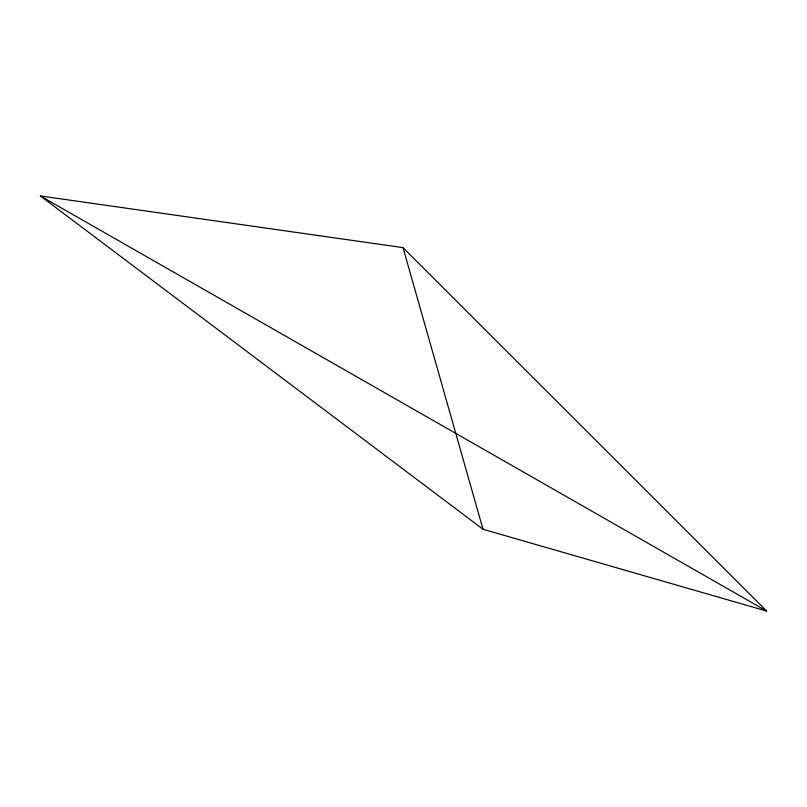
<?xml version="1.0" encoding="UTF-8"?>
<svg xmlns="http://www.w3.org/2000/svg" width="807" height="807" viewBox="0 0 807 807"><rect width="100%" height="100%" fill="white"/><g stroke="black" fill="none" stroke-linecap="round" stroke-linejoin="round"><path stroke-width="1.21" d="M40.35 195.95L403.006 247.628L766.65 611.05L483.02 529.271L40.35 195.95L766.65 611.05M403.006 247.628L483.02 529.271"/></g></svg>
